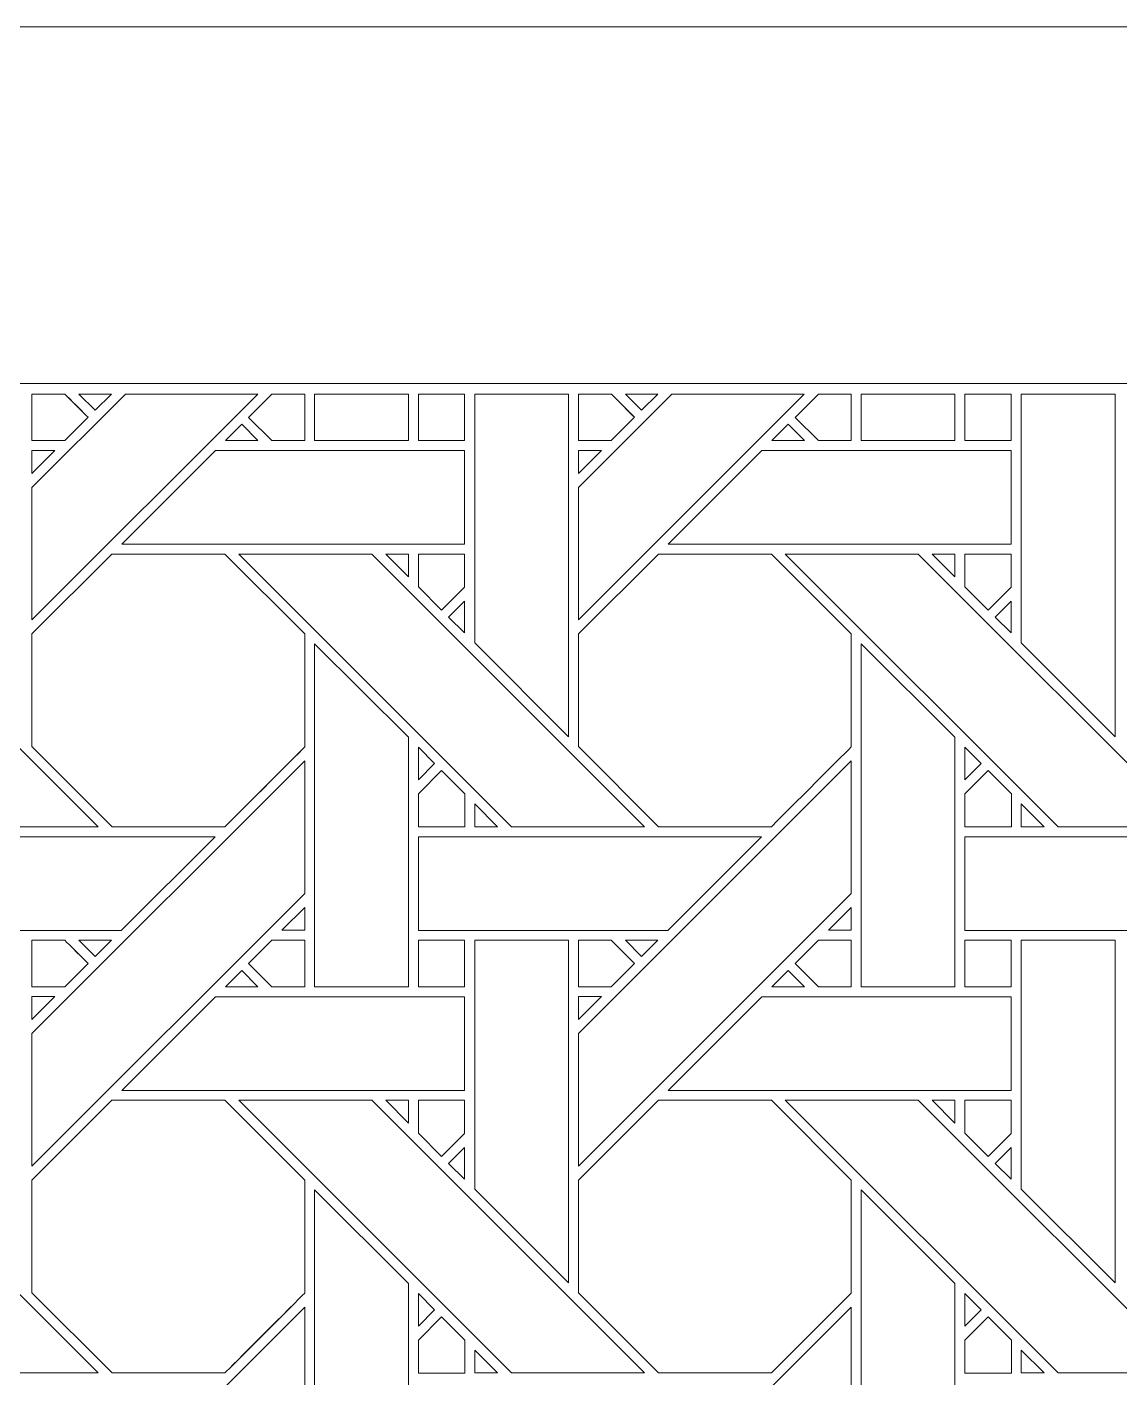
# Model space of a CAD drawing. Header units: inches. Extents: x 4.4 to 20.4, y 5.1 to 13.1.
# Drawn here: x 16.407 to 18.304, y 10.748 to 13.095 of the extents above; entities that cross this region are included whole.
import ezdxf

# ---------------------------------------------------------------- set-up
doc = ezdxf.new("R2010")
doc.units = ezdxf.units.IN
doc.header["$MEASUREMENT"] = 0
doc.layers.add('Design', color=7, linetype='Continuous', lineweight=0)

msp = doc.modelspace()

# ---------------------------------------------------------------- linework, layer by layer
at = {"layer": 'Design'}
for points, knots in [([(4.3829, 13.0948), (4.3829, 13.0948), (4.3829, 5.0948), (4.3829, 5.0948), (4.3829, 5.0948), (20.3829, 5.0948), (20.3829, 5.0948), (20.3829, 5.0948), (20.3829, 13.0948), (20.3829, 13.0948), (20.3829, 13.0948), (4.3829, 13.0948), (4.3829, 13.0948)], [0, 0, 0, 0, 1, 1, 1, 2, 2, 2, 3, 3, 3, 4, 4, 4, 4]), ([(5.0119, 5.7183), (5.0119, 5.7183), (19.7539, 5.7183), (19.7539, 5.7183), (19.7539, 5.7183), (19.7539, 12.4753), (19.7539, 12.4753), (19.7539, 12.4753), (5.0119, 12.4753), (5.0119, 12.4753), (5.0119, 12.4753), (5.0119, 5.7183), (5.0119, 5.7183)], [0, 0, 0, 0, 1, 1, 1, 2, 2, 2, 3, 3, 3, 4, 4, 4, 4]), ([(16.5127, 12.4169), (16.5127, 12.4169), (16.4723, 12.3765), (16.4723, 12.3765), (16.4723, 12.3765), (16.4153, 12.3765), (16.4153, 12.3765), (16.4153, 12.3765), (16.4153, 12.4572), (16.4153, 12.4572), (16.4153, 12.4572), (16.4724, 12.4572), (16.4724, 12.4572), (16.4776, 12.452), (16.5083, 12.4213), (16.5127, 12.4169)], [0, 0, 0, 0, 1, 1, 1, 2, 2, 2, 3, 3, 3, 4, 4, 4, 5, 5, 5, 5]), ([(16.4153, 12.2951), (16.4153, 12.2951), (16.5774, 12.4572), (16.5774, 12.4572), (16.5774, 12.4572), (16.8075, 12.4572), (16.8075, 12.4572), (16.8075, 12.4572), (16.4153, 12.065), (16.4153, 12.065), (16.4153, 12.065), (16.4153, 12.2951), (16.4153, 12.2951)], [0, 0, 0, 0, 1, 1, 1, 2, 2, 2, 3, 3, 3, 4, 4, 4, 4]), ([(16.4153, 12.4572), (16.4153, 12.4572), (16.4724, 12.4572), (16.4724, 12.4572), (16.4779, 12.4518), (16.5087, 12.4209), (16.5127, 12.4169), (16.5127, 12.4169), (16.4723, 12.3765), (16.4723, 12.3765), (16.4723, 12.3765), (16.4153, 12.3765), (16.4153, 12.3765), (16.4153, 12.3765), (16.4153, 12.4572), (16.4153, 12.4572)], [0, 0, 0, 0, 1, 1, 1, 2, 2, 2, 3, 3, 3, 4, 4, 4, 5, 5, 5, 5]), ([(16.5532, 12.4572), (16.5532, 12.4572), (16.5249, 12.429), (16.5249, 12.429), (16.5249, 12.429), (16.4967, 12.4572), (16.4967, 12.4572), (16.4967, 12.4572), (16.5532, 12.4572), (16.5532, 12.4572)], [0, 0, 0, 0, 1, 1, 1, 2, 2, 2, 3, 3, 3, 3]), ([(16.889, 12.4572), (16.889, 12.4572), (16.889, 12.3764), (16.889, 12.3764), (16.889, 12.3764), (16.8319, 12.3764), (16.8319, 12.3764), (16.8319, 12.3764), (16.7915, 12.4168), (16.7915, 12.4168), (16.7915, 12.4168), (16.8319, 12.4572), (16.8319, 12.4572), (16.8319, 12.4572), (16.889, 12.4572), (16.889, 12.4572)], [0, 0, 0, 0, 1, 1, 1, 2, 2, 2, 3, 3, 3, 4, 4, 4, 5, 5, 5, 5]), ([(16.889, 12.4572), (16.889, 12.4572), (16.889, 12.3764), (16.889, 12.3764), (16.889, 12.3764), (16.8319, 12.3764), (16.8319, 12.3764), (16.8319, 12.3764), (16.7915, 12.4168), (16.7915, 12.4168), (16.7915, 12.4168), (16.8319, 12.4572), (16.8319, 12.4572), (16.8319, 12.4572), (16.889, 12.4572), (16.889, 12.4572)], [0, 0, 0, 0, 1, 1, 1, 2, 2, 2, 3, 3, 3, 4, 4, 4, 5, 5, 5, 5]), ([(16.9061, 12.4572), (16.9061, 12.4572), (17.0689, 12.4572), (17.0689, 12.4572), (17.0689, 12.4572), (17.0689, 12.3764), (17.0689, 12.3764), (17.0689, 12.3764), (16.9061, 12.3764), (16.9061, 12.3764), (16.9061, 12.3764), (16.9061, 12.4572), (16.9061, 12.4572)], [0, 0, 0, 0, 1, 1, 1, 2, 2, 2, 3, 3, 3, 4, 4, 4, 4]), ([(17.1665, 12.3764), (17.1665, 12.3764), (17.0862, 12.3764), (17.0862, 12.3764), (17.0862, 12.3764), (17.0862, 12.4572), (17.0862, 12.4572), (17.0862, 12.4572), (17.1665, 12.4572), (17.1665, 12.4572), (17.1665, 12.4572), (17.1665, 12.3764), (17.1665, 12.3764)], [0, 0, 0, 0, 1, 1, 1, 2, 2, 2, 3, 3, 3, 4, 4, 4, 4]), ([(17.0862, 12.4572), (17.0862, 12.4572), (17.1665, 12.4572), (17.1665, 12.4572), (17.1665, 12.4572), (17.1665, 12.3764), (17.1665, 12.3764), (17.1665, 12.3764), (17.0862, 12.3764), (17.0862, 12.3764), (17.0862, 12.3764), (17.0862, 12.4572), (17.0862, 12.4572)], [0, 0, 0, 0, 1, 1, 1, 2, 2, 2, 3, 3, 3, 4, 4, 4, 4]), ([(17.184, 12.4572), (17.184, 12.4572), (17.3469, 12.4572), (17.3469, 12.4572), (17.3469, 12.4572), (17.3469, 11.8621), (17.3469, 11.8621), (17.3469, 11.8621), (17.184, 12.025), (17.184, 12.025), (17.184, 12.025), (17.184, 12.4572), (17.184, 12.4572)], [0, 0, 0, 0, 1, 1, 1, 2, 2, 2, 3, 3, 3, 4, 4, 4, 4]), ([(17.364, 12.2951), (17.364, 12.2951), (17.5262, 12.4572), (17.5262, 12.4572), (17.5262, 12.4572), (17.7562, 12.4572), (17.7562, 12.4572), (17.7562, 12.4572), (17.364, 12.065), (17.364, 12.065), (17.364, 12.065), (17.364, 12.2951), (17.364, 12.2951)], [0, 0, 0, 0, 1, 1, 1, 2, 2, 2, 3, 3, 3, 4, 4, 4, 4]), ([(17.4615, 12.4169), (17.4615, 12.4169), (17.421, 12.3765), (17.421, 12.3765), (17.421, 12.3765), (17.3641, 12.3765), (17.3641, 12.3765), (17.3641, 12.3765), (17.3641, 12.4572), (17.3641, 12.4572), (17.3641, 12.4572), (17.4212, 12.4572), (17.4212, 12.4572), (17.4264, 12.452), (17.457, 12.4213), (17.4615, 12.4169)], [0, 0, 0, 0, 1, 1, 1, 2, 2, 2, 3, 3, 3, 4, 4, 4, 5, 5, 5, 5]), ([(17.3641, 12.4572), (17.3641, 12.4572), (17.4212, 12.4572), (17.4212, 12.4572), (17.4265, 12.4519), (17.4573, 12.421), (17.4615, 12.4169), (17.4615, 12.4169), (17.421, 12.3765), (17.421, 12.3765), (17.421, 12.3765), (17.3641, 12.3765), (17.3641, 12.3765), (17.3641, 12.3765), (17.3641, 12.4572), (17.3641, 12.4572)], [0, 0, 0, 0, 1, 1, 1, 2, 2, 2, 3, 3, 3, 4, 4, 4, 5, 5, 5, 5]), ([(17.5019, 12.4572), (17.5019, 12.4572), (17.4736, 12.429), (17.4736, 12.429), (17.4736, 12.429), (17.4455, 12.4572), (17.4455, 12.4572), (17.4455, 12.4572), (17.5019, 12.4572), (17.5019, 12.4572)], [0, 0, 0, 0, 1, 1, 1, 2, 2, 2, 3, 3, 3, 3]), ([(17.8377, 12.4572), (17.8377, 12.4572), (17.8377, 12.3764), (17.8377, 12.3764), (17.8377, 12.3764), (17.7806, 12.3764), (17.7806, 12.3764), (17.7806, 12.3764), (17.7403, 12.4168), (17.7403, 12.4168), (17.7403, 12.4168), (17.7806, 12.4572), (17.7806, 12.4572), (17.7806, 12.4572), (17.8377, 12.4572), (17.8377, 12.4572)], [0, 0, 0, 0, 1, 1, 1, 2, 2, 2, 3, 3, 3, 4, 4, 4, 5, 5, 5, 5]), ([(17.8377, 12.4572), (17.8377, 12.4572), (17.8377, 12.3764), (17.8377, 12.3764), (17.8377, 12.3764), (17.7806, 12.3764), (17.7806, 12.3764), (17.7806, 12.3764), (17.7403, 12.4168), (17.7403, 12.4168), (17.7403, 12.4168), (17.7806, 12.4572), (17.7806, 12.4572), (17.7806, 12.4572), (17.8377, 12.4572), (17.8377, 12.4572)], [0, 0, 0, 0, 1, 1, 1, 2, 2, 2, 3, 3, 3, 4, 4, 4, 5, 5, 5, 5]), ([(17.8548, 12.4572), (17.8548, 12.4572), (18.0176, 12.4572), (18.0176, 12.4572), (18.0176, 12.4572), (18.0176, 12.3764), (18.0176, 12.3764), (18.0176, 12.3764), (17.8548, 12.3764), (17.8548, 12.3764), (17.8548, 12.3764), (17.8548, 12.4572), (17.8548, 12.4572)], [0, 0, 0, 0, 1, 1, 1, 2, 2, 2, 3, 3, 3, 4, 4, 4, 4]), ([(18.1152, 12.3764), (18.1152, 12.3764), (18.0349, 12.3764), (18.0349, 12.3764), (18.0349, 12.3764), (18.0349, 12.4572), (18.0349, 12.4572), (18.0349, 12.4572), (18.1152, 12.4572), (18.1152, 12.4572), (18.1152, 12.4572), (18.1152, 12.3764), (18.1152, 12.3764)], [0, 0, 0, 0, 1, 1, 1, 2, 2, 2, 3, 3, 3, 4, 4, 4, 4]), ([(18.0349, 12.4572), (18.0349, 12.4572), (18.1152, 12.4572), (18.1152, 12.4572), (18.1152, 12.4572), (18.1152, 12.3764), (18.1152, 12.3764), (18.1152, 12.3764), (18.0349, 12.3764), (18.0349, 12.3764), (18.0349, 12.3764), (18.0349, 12.4572), (18.0349, 12.4572)], [0, 0, 0, 0, 1, 1, 1, 2, 2, 2, 3, 3, 3, 4, 4, 4, 4]), ([(18.1327, 12.4572), (18.1327, 12.4572), (18.2956, 12.4572), (18.2956, 12.4572), (18.2956, 12.4572), (18.2956, 11.8621), (18.2956, 11.8621), (18.2956, 11.8621), (18.1327, 12.025), (18.1327, 12.025), (18.1327, 12.025), (18.1327, 12.4572), (18.1327, 12.4572)], [0, 0, 0, 0, 1, 1, 1, 2, 2, 2, 3, 3, 3, 4, 4, 4, 4]), ([(16.7511, 12.3764), (16.7511, 12.3764), (16.7794, 12.4047), (16.7794, 12.4047), (16.7794, 12.4047), (16.8076, 12.3764), (16.8076, 12.3764), (16.8076, 12.3764), (16.7511, 12.3764), (16.7511, 12.3764)], [0, 0, 0, 0, 1, 1, 1, 2, 2, 2, 3, 3, 3, 3]), ([(17.6999, 12.3764), (17.6999, 12.3764), (17.7281, 12.4047), (17.7281, 12.4047), (17.7281, 12.4047), (17.7564, 12.3764), (17.7564, 12.3764), (17.7564, 12.3764), (17.6999, 12.3764), (17.6999, 12.3764)], [0, 0, 0, 0, 1, 1, 1, 2, 2, 2, 3, 3, 3, 3]), ([(16.4153, 12.3593), (16.4153, 12.3593), (16.4551, 12.3593), (16.4551, 12.3593), (16.4551, 12.3593), (16.4153, 12.3195), (16.4153, 12.3195), (16.4153, 12.3195), (16.4153, 12.3593), (16.4153, 12.3593)], [0, 0, 0, 0, 1, 1, 1, 2, 2, 2, 3, 3, 3, 3]), ([(17.1664, 12.3593), (17.1664, 12.3593), (17.1664, 12.1965), (17.1664, 12.1965), (17.1664, 12.1965), (16.5711, 12.1965), (16.5711, 12.1965), (16.5711, 12.1965), (16.734, 12.3593), (16.734, 12.3593), (16.734, 12.3593), (17.1664, 12.3593), (17.1664, 12.3593)], [0, 0, 0, 0, 1, 1, 1, 2, 2, 2, 3, 3, 3, 4, 4, 4, 4]), ([(17.364, 12.3593), (17.364, 12.3593), (17.4039, 12.3593), (17.4039, 12.3593), (17.4039, 12.3593), (17.364, 12.3194), (17.364, 12.3194), (17.364, 12.3194), (17.364, 12.3593), (17.364, 12.3593)], [0, 0, 0, 0, 1, 1, 1, 2, 2, 2, 3, 3, 3, 3]), ([(18.1152, 12.3593), (18.1152, 12.3593), (18.1152, 12.1965), (18.1152, 12.1965), (18.1152, 12.1965), (17.5199, 12.1965), (17.5199, 12.1965), (17.5199, 12.1965), (17.6827, 12.3593), (17.6827, 12.3593), (17.6827, 12.3593), (18.1152, 12.3593), (18.1152, 12.3593)], [0, 0, 0, 0, 1, 1, 1, 2, 2, 2, 3, 3, 3, 4, 4, 4, 4]), ([(16.5303, 11.7057), (16.5303, 11.7057), (16.2993, 11.7057), (16.2993, 11.7057), (16.2993, 11.7057), (15.8257, 12.1793), (15.8257, 12.1793), (15.8257, 12.1793), (16.0567, 12.1793), (16.0567, 12.1793), (16.0567, 12.1793), (16.5303, 11.7057), (16.5303, 11.7057)], [0, 0, 0, 0, 1, 1, 1, 2, 2, 2, 3, 3, 3, 4, 4, 4, 4]), ([(16.7503, 11.7057), (16.7503, 11.7057), (16.5546, 11.7057), (16.5546, 11.7057), (16.5546, 11.7057), (16.4153, 11.845), (16.4153, 11.845), (16.4153, 11.845), (16.4153, 12.0406), (16.4153, 12.0406), (16.4153, 12.0406), (16.554, 12.1794), (16.554, 12.1794), (16.554, 12.1794), (16.7502, 12.1794), (16.7502, 12.1794), (16.7502, 12.1794), (16.889, 12.0406), (16.889, 12.0406), (16.889, 12.0406), (16.889, 11.8444), (16.889, 11.8444), (16.8712, 11.8265), (16.7593, 11.7147), (16.7503, 11.7057)], [0, 0, 0, 0, 1, 1, 1, 2, 2, 2, 3, 3, 3, 4, 4, 4, 5, 5, 5, 6, 6, 6, 7, 7, 7, 8, 8, 8, 8]), ([(16.7502, 12.1794), (16.7502, 12.1794), (16.889, 12.0406), (16.889, 12.0406), (16.889, 12.0406), (16.889, 11.8444), (16.889, 11.8444), (16.8713, 11.8266), (16.7594, 11.7148), (16.7503, 11.7057), (16.7503, 11.7057), (16.5546, 11.7057), (16.5546, 11.7057), (16.5546, 11.7057), (16.4153, 11.845), (16.4153, 11.845), (16.4153, 11.845), (16.4153, 12.0406), (16.4153, 12.0406), (16.4153, 12.0406), (16.554, 12.1794), (16.554, 12.1794), (16.554, 12.1794), (16.7502, 12.1794), (16.7502, 12.1794)], [0, 0, 0, 0, 1, 1, 1, 2, 2, 2, 3, 3, 3, 4, 4, 4, 5, 5, 5, 6, 6, 6, 7, 7, 7, 8, 8, 8, 8]), ([(17.479, 11.7057), (17.479, 11.7057), (17.248, 11.7057), (17.248, 11.7057), (17.248, 11.7057), (16.7745, 12.1793), (16.7745, 12.1793), (16.7745, 12.1793), (17.0054, 12.1793), (17.0054, 12.1793), (17.0054, 12.1793), (17.479, 11.7057), (17.479, 11.7057)], [0, 0, 0, 0, 1, 1, 1, 2, 2, 2, 3, 3, 3, 4, 4, 4, 4]), ([(17.0295, 12.1793), (17.0295, 12.1793), (17.069, 12.1793), (17.069, 12.1793), (17.069, 12.1793), (17.069, 12.1395), (17.069, 12.1395), (17.069, 12.1395), (17.0295, 12.1793), (17.0295, 12.1793)], [0, 0, 0, 0, 1, 1, 1, 2, 2, 2, 3, 3, 3, 3]), ([(17.0862, 12.1794), (17.0862, 12.1794), (17.1665, 12.1794), (17.1665, 12.1794), (17.1665, 12.1794), (17.1665, 12.1218), (17.1665, 12.1218), (17.1665, 12.1218), (17.1265, 12.0818), (17.1265, 12.0818), (17.1265, 12.0818), (17.0862, 12.1222), (17.0862, 12.1222), (17.0862, 12.1222), (17.0862, 12.1794), (17.0862, 12.1794)], [0, 0, 0, 0, 1, 1, 1, 2, 2, 2, 3, 3, 3, 4, 4, 4, 5, 5, 5, 5]), ([(17.1665, 12.1218), (17.1665, 12.1218), (17.1265, 12.0818), (17.1265, 12.0818), (17.1265, 12.0818), (17.0862, 12.1222), (17.0862, 12.1222), (17.0862, 12.1222), (17.0862, 12.1794), (17.0862, 12.1794), (17.0862, 12.1794), (17.1665, 12.1794), (17.1665, 12.1794), (17.1665, 12.1794), (17.1665, 12.1218), (17.1665, 12.1218)], [0, 0, 0, 0, 1, 1, 1, 2, 2, 2, 3, 3, 3, 4, 4, 4, 5, 5, 5, 5]), ([(17.699, 11.7057), (17.699, 11.7057), (17.5033, 11.7057), (17.5033, 11.7057), (17.5033, 11.7057), (17.3641, 11.845), (17.3641, 11.845), (17.3641, 11.845), (17.3641, 12.0406), (17.3641, 12.0406), (17.3641, 12.0406), (17.5028, 12.1794), (17.5028, 12.1794), (17.5028, 12.1794), (17.699, 12.1794), (17.699, 12.1794), (17.699, 12.1794), (17.8377, 12.0406), (17.8377, 12.0406), (17.8377, 12.0406), (17.8377, 11.8444), (17.8377, 11.8444), (17.8199, 11.8265), (17.708, 11.7147), (17.699, 11.7057)], [0, 0, 0, 0, 1, 1, 1, 2, 2, 2, 3, 3, 3, 4, 4, 4, 5, 5, 5, 6, 6, 6, 7, 7, 7, 8, 8, 8, 8]), ([(17.699, 12.1794), (17.699, 12.1794), (17.8377, 12.0406), (17.8377, 12.0406), (17.8377, 12.0406), (17.8377, 11.8444), (17.8377, 11.8444), (17.8201, 11.8266), (17.7081, 11.7148), (17.699, 11.7057), (17.699, 11.7057), (17.5033, 11.7057), (17.5033, 11.7057), (17.5033, 11.7057), (17.3641, 11.845), (17.3641, 11.845), (17.3641, 11.845), (17.3641, 12.0406), (17.3641, 12.0406), (17.3641, 12.0406), (17.5028, 12.1794), (17.5028, 12.1794), (17.5028, 12.1794), (17.699, 12.1794), (17.699, 12.1794)], [0, 0, 0, 0, 1, 1, 1, 2, 2, 2, 3, 3, 3, 4, 4, 4, 5, 5, 5, 6, 6, 6, 7, 7, 7, 8, 8, 8, 8]), ([(18.4278, 11.7057), (18.4278, 11.7057), (18.1968, 11.7057), (18.1968, 11.7057), (18.1968, 11.7057), (17.7232, 12.1793), (17.7232, 12.1793), (17.7232, 12.1793), (17.9541, 12.1793), (17.9541, 12.1793), (17.9541, 12.1793), (18.4278, 11.7057), (18.4278, 11.7057)], [0, 0, 0, 0, 1, 1, 1, 2, 2, 2, 3, 3, 3, 4, 4, 4, 4]), ([(17.9783, 12.1793), (17.9783, 12.1793), (18.0177, 12.1793), (18.0177, 12.1793), (18.0177, 12.1793), (18.0177, 12.1395), (18.0177, 12.1395), (18.0177, 12.1395), (17.9783, 12.1793), (17.9783, 12.1793)], [0, 0, 0, 0, 1, 1, 1, 2, 2, 2, 3, 3, 3, 3]), ([(18.0349, 12.1222), (18.0349, 12.1222), (18.0349, 12.1794), (18.0349, 12.1794), (18.0349, 12.1794), (18.1152, 12.1794), (18.1152, 12.1794), (18.1152, 12.1794), (18.1152, 12.1218), (18.1152, 12.1218), (18.1152, 12.1218), (18.0753, 12.0818), (18.0753, 12.0818), (18.0753, 12.0818), (18.0349, 12.1222), (18.0349, 12.1222)], [0, 0, 0, 0, 1, 1, 1, 2, 2, 2, 3, 3, 3, 4, 4, 4, 5, 5, 5, 5]), ([(18.1152, 12.1218), (18.1152, 12.1218), (18.0753, 12.0818), (18.0753, 12.0818), (18.0753, 12.0818), (18.0349, 12.1222), (18.0349, 12.1222), (18.0349, 12.1222), (18.0349, 12.1794), (18.0349, 12.1794), (18.0349, 12.1794), (18.1152, 12.1794), (18.1152, 12.1794), (18.1152, 12.1794), (18.1152, 12.1218), (18.1152, 12.1218)], [0, 0, 0, 0, 1, 1, 1, 2, 2, 2, 3, 3, 3, 4, 4, 4, 5, 5, 5, 5]), ([(17.1387, 12.0697), (17.1387, 12.0697), (17.1664, 12.0975), (17.1664, 12.0975), (17.1664, 12.0975), (17.1664, 12.0423), (17.1664, 12.0423), (17.1664, 12.0423), (17.1387, 12.0697), (17.1387, 12.0697)], [0, 0, 0, 0, 1, 1, 1, 2, 2, 2, 3, 3, 3, 3]), ([(18.0874, 12.0697), (18.0874, 12.0697), (18.1152, 12.0975), (18.1152, 12.0975), (18.1152, 12.0975), (18.1152, 12.0423), (18.1152, 12.0423), (18.1152, 12.0423), (18.0874, 12.0697), (18.0874, 12.0697)], [0, 0, 0, 0, 1, 1, 1, 2, 2, 2, 3, 3, 3, 3]), ([(16.9061, 11.4277), (16.9061, 11.4277), (16.9061, 12.0235), (16.9061, 12.0235), (16.9061, 12.0235), (17.0689, 11.8614), (17.0689, 11.8614), (17.0689, 11.8614), (17.0689, 11.4277), (17.0689, 11.4277), (17.0689, 11.4277), (16.9061, 11.4277), (16.9061, 11.4277)], [0, 0, 0, 0, 1, 1, 1, 2, 2, 2, 3, 3, 3, 4, 4, 4, 4]), ([(17.8548, 11.4277), (17.8548, 11.4277), (17.8548, 12.0235), (17.8548, 12.0235), (17.8548, 12.0235), (18.0176, 11.8614), (18.0176, 11.8614), (18.0176, 11.8614), (18.0176, 11.4277), (18.0176, 11.4277), (18.0176, 11.4277), (17.8548, 11.4277), (17.8548, 11.4277)], [0, 0, 0, 0, 1, 1, 1, 2, 2, 2, 3, 3, 3, 4, 4, 4, 4]), ([(17.0862, 11.7871), (17.0862, 11.7871), (17.0862, 11.8439), (17.0862, 11.8439), (17.0862, 11.8439), (17.1144, 11.8153), (17.1144, 11.8153), (17.1144, 11.8153), (17.0862, 11.7871), (17.0862, 11.7871)], [0, 0, 0, 0, 1, 1, 1, 2, 2, 2, 3, 3, 3, 3]), ([(18.0349, 11.7871), (18.0349, 11.7871), (18.0349, 11.8439), (18.0349, 11.8439), (18.0349, 11.8439), (18.0631, 11.8153), (18.0631, 11.8153), (18.0631, 11.8153), (18.0349, 11.7871), (18.0349, 11.7871)], [0, 0, 0, 0, 1, 1, 1, 2, 2, 2, 3, 3, 3, 3]), ([(16.889, 11.5899), (16.889, 11.5899), (16.4153, 11.1163), (16.4153, 11.1163), (16.4153, 11.1163), (16.4153, 11.3464), (16.4153, 11.3464), (16.4153, 11.3464), (16.889, 11.82), (16.889, 11.82), (16.889, 11.82), (16.889, 11.5899), (16.889, 11.5899)], [0, 0, 0, 0, 1, 1, 1, 2, 2, 2, 3, 3, 3, 4, 4, 4, 4]), ([(17.0862, 11.7055), (17.0862, 11.7055), (17.0862, 11.7628), (17.0862, 11.7628), (17.0862, 11.7628), (17.1265, 11.8031), (17.1265, 11.8031), (17.1265, 11.8031), (17.1669, 11.7628), (17.1669, 11.7628), (17.1669, 11.7628), (17.1669, 11.7055), (17.1669, 11.7055), (17.1669, 11.7055), (17.0862, 11.7055), (17.0862, 11.7055)], [0, 0, 0, 0, 1, 1, 1, 2, 2, 2, 3, 3, 3, 4, 4, 4, 5, 5, 5, 5]), ([(17.1265, 11.8031), (17.1265, 11.8031), (17.1669, 11.7628), (17.1669, 11.7628), (17.1669, 11.7628), (17.1669, 11.7055), (17.1669, 11.7055), (17.1669, 11.7055), (17.0862, 11.7055), (17.0862, 11.7055), (17.0862, 11.7055), (17.0862, 11.7628), (17.0862, 11.7628), (17.0862, 11.7628), (17.1265, 11.8031), (17.1265, 11.8031)], [0, 0, 0, 0, 1, 1, 1, 2, 2, 2, 3, 3, 3, 4, 4, 4, 5, 5, 5, 5]), ([(17.8377, 11.5899), (17.8377, 11.5899), (17.364, 11.1163), (17.364, 11.1163), (17.364, 11.1163), (17.364, 11.3464), (17.364, 11.3464), (17.364, 11.3464), (17.8377, 11.82), (17.8377, 11.82), (17.8377, 11.82), (17.8377, 11.5899), (17.8377, 11.5899)], [0, 0, 0, 0, 1, 1, 1, 2, 2, 2, 3, 3, 3, 4, 4, 4, 4]), ([(18.0349, 11.7055), (18.0349, 11.7055), (18.0349, 11.7628), (18.0349, 11.7628), (18.0349, 11.7628), (18.0753, 11.8031), (18.0753, 11.8031), (18.0753, 11.8031), (18.1156, 11.7628), (18.1156, 11.7628), (18.1156, 11.7628), (18.1156, 11.7055), (18.1156, 11.7055), (18.1156, 11.7055), (18.0349, 11.7055), (18.0349, 11.7055)], [0, 0, 0, 0, 1, 1, 1, 2, 2, 2, 3, 3, 3, 4, 4, 4, 5, 5, 5, 5]), ([(18.0753, 11.8031), (18.0753, 11.8031), (18.1156, 11.7628), (18.1156, 11.7628), (18.1156, 11.7628), (18.1156, 11.7055), (18.1156, 11.7055), (18.1156, 11.7055), (18.0349, 11.7055), (18.0349, 11.7055), (18.0349, 11.7055), (18.0349, 11.7628), (18.0349, 11.7628), (18.0349, 11.7628), (18.0753, 11.8031), (18.0753, 11.8031)], [0, 0, 0, 0, 1, 1, 1, 2, 2, 2, 3, 3, 3, 4, 4, 4, 5, 5, 5, 5]), ([(17.1841, 11.7057), (17.1841, 11.7057), (17.1841, 11.7455), (17.1841, 11.7455), (17.1841, 11.7455), (17.2238, 11.7057), (17.2238, 11.7057), (17.2238, 11.7057), (17.1841, 11.7057), (17.1841, 11.7057)], [0, 0, 0, 0, 1, 1, 1, 2, 2, 2, 3, 3, 3, 3]), ([(18.1328, 11.7057), (18.1328, 11.7057), (18.1328, 11.7455), (18.1328, 11.7455), (18.1328, 11.7455), (18.1725, 11.7057), (18.1725, 11.7057), (18.1725, 11.7057), (18.1328, 11.7057), (18.1328, 11.7057)], [0, 0, 0, 0, 1, 1, 1, 2, 2, 2, 3, 3, 3, 3]), ([(16.7332, 11.6884), (16.7332, 11.6884), (16.5704, 11.5257), (16.5704, 11.5257), (16.5704, 11.5257), (16.1375, 11.5257), (16.1375, 11.5257), (16.1375, 11.5257), (16.1375, 11.6884), (16.1375, 11.6884), (16.1375, 11.6884), (16.7332, 11.6884), (16.7332, 11.6884)], [0, 0, 0, 0, 1, 1, 1, 2, 2, 2, 3, 3, 3, 4, 4, 4, 4]), ([(17.6819, 11.6884), (17.6819, 11.6884), (17.5191, 11.5257), (17.5191, 11.5257), (17.5191, 11.5257), (17.0862, 11.5257), (17.0862, 11.5257), (17.0862, 11.5257), (17.0862, 11.6884), (17.0862, 11.6884), (17.0862, 11.6884), (17.6819, 11.6884), (17.6819, 11.6884)], [0, 0, 0, 0, 1, 1, 1, 2, 2, 2, 3, 3, 3, 4, 4, 4, 4]), ([(18.6306, 11.6884), (18.6306, 11.6884), (18.4679, 11.5257), (18.4679, 11.5257), (18.4679, 11.5257), (18.0349, 11.5257), (18.0349, 11.5257), (18.0349, 11.5257), (18.0349, 11.6884), (18.0349, 11.6884), (18.0349, 11.6884), (18.6306, 11.6884), (18.6306, 11.6884)], [0, 0, 0, 0, 1, 1, 1, 2, 2, 2, 3, 3, 3, 4, 4, 4, 4]), ([(16.889, 11.5258), (16.889, 11.5258), (16.8492, 11.5258), (16.8492, 11.5258), (16.8492, 11.5258), (16.889, 11.5655), (16.889, 11.5655), (16.889, 11.5655), (16.889, 11.5258), (16.889, 11.5258)], [0, 0, 0, 0, 1, 1, 1, 2, 2, 2, 3, 3, 3, 3]), ([(17.8377, 11.5258), (17.8377, 11.5258), (17.7979, 11.5258), (17.7979, 11.5258), (17.7979, 11.5258), (17.8377, 11.5655), (17.8377, 11.5655), (17.8377, 11.5655), (17.8377, 11.5258), (17.8377, 11.5258)], [0, 0, 0, 0, 1, 1, 1, 2, 2, 2, 3, 3, 3, 3]), ([(16.4153, 11.4277), (16.4153, 11.4277), (16.4153, 11.5085), (16.4153, 11.5085), (16.4153, 11.5085), (16.4724, 11.5085), (16.4724, 11.5085), (16.4775, 11.5034), (16.5083, 11.4726), (16.5127, 11.4681), (16.5127, 11.4681), (16.4723, 11.4277), (16.4723, 11.4277), (16.4723, 11.4277), (16.4153, 11.4277), (16.4153, 11.4277)], [0, 0, 0, 0, 1, 1, 1, 2, 2, 2, 3, 3, 3, 4, 4, 4, 5, 5, 5, 5]), ([(16.5127, 11.4681), (16.5127, 11.4681), (16.4723, 11.4277), (16.4723, 11.4277), (16.4723, 11.4277), (16.4153, 11.4277), (16.4153, 11.4277), (16.4153, 11.4277), (16.4153, 11.5085), (16.4153, 11.5085), (16.4153, 11.5085), (16.4724, 11.5085), (16.4724, 11.5085), (16.4777, 11.5032), (16.5085, 11.4724), (16.5127, 11.4681)], [0, 0, 0, 0, 1, 1, 1, 2, 2, 2, 3, 3, 3, 4, 4, 4, 5, 5, 5, 5]), ([(16.4967, 11.5085), (16.4967, 11.5085), (16.5532, 11.5085), (16.5532, 11.5085), (16.5532, 11.5085), (16.5249, 11.4803), (16.5249, 11.4803), (16.5249, 11.4803), (16.4967, 11.5085), (16.4967, 11.5085)], [0, 0, 0, 0, 1, 1, 1, 2, 2, 2, 3, 3, 3, 3]), ([(16.8319, 11.4277), (16.8319, 11.4277), (16.7915, 11.4681), (16.7915, 11.4681), (16.7915, 11.4681), (16.832, 11.5085), (16.832, 11.5085), (16.832, 11.5085), (16.889, 11.5085), (16.889, 11.5085), (16.889, 11.5085), (16.889, 11.4277), (16.889, 11.4277), (16.889, 11.4277), (16.8319, 11.4277), (16.8319, 11.4277)], [0, 0, 0, 0, 1, 1, 1, 2, 2, 2, 3, 3, 3, 4, 4, 4, 5, 5, 5, 5]), ([(16.889, 11.4277), (16.889, 11.4277), (16.8319, 11.4277), (16.8319, 11.4277), (16.8319, 11.4277), (16.7915, 11.4681), (16.7915, 11.4681), (16.7915, 11.4681), (16.832, 11.5085), (16.832, 11.5085), (16.832, 11.5085), (16.889, 11.5085), (16.889, 11.5085), (16.889, 11.5085), (16.889, 11.4277), (16.889, 11.4277)], [0, 0, 0, 0, 1, 1, 1, 2, 2, 2, 3, 3, 3, 4, 4, 4, 5, 5, 5, 5]), ([(17.0862, 11.4277), (17.0862, 11.4277), (17.0862, 11.5085), (17.0862, 11.5085), (17.0862, 11.5085), (17.1665, 11.5085), (17.1665, 11.5085), (17.1665, 11.5085), (17.1665, 11.4277), (17.1665, 11.4277), (17.1665, 11.4277), (17.0862, 11.4277), (17.0862, 11.4277)], [0, 0, 0, 0, 1, 1, 1, 2, 2, 2, 3, 3, 3, 4, 4, 4, 4]), ([(17.0862, 11.4277), (17.0862, 11.4277), (17.0862, 11.5085), (17.0862, 11.5085), (17.0862, 11.5085), (17.1665, 11.5085), (17.1665, 11.5085), (17.1665, 11.5085), (17.1665, 11.4277), (17.1665, 11.4277), (17.1665, 11.4277), (17.0862, 11.4277), (17.0862, 11.4277)], [0, 0, 0, 0, 1, 1, 1, 2, 2, 2, 3, 3, 3, 4, 4, 4, 4]), ([(17.184, 11.0763), (17.184, 11.0763), (17.184, 11.5085), (17.184, 11.5085), (17.184, 11.5085), (17.3469, 11.5085), (17.3469, 11.5085), (17.3469, 11.5085), (17.3469, 10.9133), (17.3469, 10.9133), (17.3469, 10.9133), (17.184, 11.0763), (17.184, 11.0763)], [0, 0, 0, 0, 1, 1, 1, 2, 2, 2, 3, 3, 3, 4, 4, 4, 4]), ([(17.3641, 11.4277), (17.3641, 11.4277), (17.3641, 11.5085), (17.3641, 11.5085), (17.3641, 11.5085), (17.4211, 11.5085), (17.4211, 11.5085), (17.4263, 11.5034), (17.457, 11.4726), (17.4615, 11.4681), (17.4615, 11.4681), (17.421, 11.4277), (17.421, 11.4277), (17.421, 11.4277), (17.3641, 11.4277), (17.3641, 11.4277)], [0, 0, 0, 0, 1, 1, 1, 2, 2, 2, 3, 3, 3, 4, 4, 4, 5, 5, 5, 5]), ([(17.4615, 11.4681), (17.4615, 11.4681), (17.421, 11.4277), (17.421, 11.4277), (17.421, 11.4277), (17.3641, 11.4277), (17.3641, 11.4277), (17.3641, 11.4277), (17.3641, 11.5085), (17.3641, 11.5085), (17.3641, 11.5085), (17.4211, 11.5085), (17.4211, 11.5085), (17.4263, 11.5034), (17.457, 11.4726), (17.4615, 11.4681)], [0, 0, 0, 0, 1, 1, 1, 2, 2, 2, 3, 3, 3, 4, 4, 4, 5, 5, 5, 5]), ([(17.4455, 11.5085), (17.4455, 11.5085), (17.5019, 11.5085), (17.5019, 11.5085), (17.5019, 11.5085), (17.4736, 11.4803), (17.4736, 11.4803), (17.4736, 11.4803), (17.4455, 11.5085), (17.4455, 11.5085)], [0, 0, 0, 0, 1, 1, 1, 2, 2, 2, 3, 3, 3, 3]), ([(17.7806, 11.4277), (17.7806, 11.4277), (17.7403, 11.4681), (17.7403, 11.4681), (17.7403, 11.4681), (17.7807, 11.5085), (17.7807, 11.5085), (17.7807, 11.5085), (17.8377, 11.5085), (17.8377, 11.5085), (17.8377, 11.5085), (17.8377, 11.4277), (17.8377, 11.4277), (17.8377, 11.4277), (17.7806, 11.4277), (17.7806, 11.4277)], [0, 0, 0, 0, 1, 1, 1, 2, 2, 2, 3, 3, 3, 4, 4, 4, 5, 5, 5, 5]), ([(17.8377, 11.4277), (17.8377, 11.4277), (17.7806, 11.4277), (17.7806, 11.4277), (17.7806, 11.4277), (17.7403, 11.4681), (17.7403, 11.4681), (17.7403, 11.4681), (17.7807, 11.5085), (17.7807, 11.5085), (17.7807, 11.5085), (17.8377, 11.5085), (17.8377, 11.5085), (17.8377, 11.5085), (17.8377, 11.4277), (17.8377, 11.4277)], [0, 0, 0, 0, 1, 1, 1, 2, 2, 2, 3, 3, 3, 4, 4, 4, 5, 5, 5, 5]), ([(18.0349, 11.4277), (18.0349, 11.4277), (18.0349, 11.5085), (18.0349, 11.5085), (18.0349, 11.5085), (18.1152, 11.5085), (18.1152, 11.5085), (18.1152, 11.5085), (18.1152, 11.4277), (18.1152, 11.4277), (18.1152, 11.4277), (18.0349, 11.4277), (18.0349, 11.4277)], [0, 0, 0, 0, 1, 1, 1, 2, 2, 2, 3, 3, 3, 4, 4, 4, 4]), ([(18.0349, 11.4277), (18.0349, 11.4277), (18.0349, 11.5085), (18.0349, 11.5085), (18.0349, 11.5085), (18.1152, 11.5085), (18.1152, 11.5085), (18.1152, 11.5085), (18.1152, 11.4277), (18.1152, 11.4277), (18.1152, 11.4277), (18.0349, 11.4277), (18.0349, 11.4277)], [0, 0, 0, 0, 1, 1, 1, 2, 2, 2, 3, 3, 3, 4, 4, 4, 4]), ([(18.1327, 11.0763), (18.1327, 11.0763), (18.1327, 11.5085), (18.1327, 11.5085), (18.1327, 11.5085), (18.2956, 11.5085), (18.2956, 11.5085), (18.2956, 11.5085), (18.2956, 10.9133), (18.2956, 10.9133), (18.2956, 10.9133), (18.1327, 11.0763), (18.1327, 11.0763)], [0, 0, 0, 0, 1, 1, 1, 2, 2, 2, 3, 3, 3, 4, 4, 4, 4]), ([(16.7511, 11.4277), (16.7511, 11.4277), (16.7794, 11.4559), (16.7794, 11.4559), (16.7794, 11.4559), (16.8076, 11.4277), (16.8076, 11.4277), (16.8076, 11.4277), (16.7511, 11.4277), (16.7511, 11.4277)], [0, 0, 0, 0, 1, 1, 1, 2, 2, 2, 3, 3, 3, 3]), ([(17.6999, 11.4277), (17.6999, 11.4277), (17.7281, 11.4559), (17.7281, 11.4559), (17.7281, 11.4559), (17.7564, 11.4277), (17.7564, 11.4277), (17.7564, 11.4277), (17.6999, 11.4277), (17.6999, 11.4277)], [0, 0, 0, 0, 1, 1, 1, 2, 2, 2, 3, 3, 3, 3]), ([(16.4551, 11.4106), (16.4551, 11.4106), (16.4153, 11.3707), (16.4153, 11.3707), (16.4153, 11.3707), (16.4153, 11.4106), (16.4153, 11.4106), (16.4153, 11.4106), (16.4551, 11.4106), (16.4551, 11.4106)], [0, 0, 0, 0, 1, 1, 1, 2, 2, 2, 3, 3, 3, 3]), ([(17.1664, 11.4105), (17.1664, 11.4105), (17.1664, 11.2477), (17.1664, 11.2477), (17.1664, 11.2477), (16.5711, 11.2477), (16.5711, 11.2477), (16.5711, 11.2477), (16.734, 11.4105), (16.734, 11.4105), (16.734, 11.4105), (17.1664, 11.4105), (17.1664, 11.4105)], [0, 0, 0, 0, 1, 1, 1, 2, 2, 2, 3, 3, 3, 4, 4, 4, 4]), ([(17.4039, 11.4106), (17.4039, 11.4106), (17.364, 11.3707), (17.364, 11.3707), (17.364, 11.3707), (17.364, 11.4106), (17.364, 11.4106), (17.364, 11.4106), (17.4039, 11.4106), (17.4039, 11.4106)], [0, 0, 0, 0, 1, 1, 1, 2, 2, 2, 3, 3, 3, 3]), ([(18.1152, 11.4105), (18.1152, 11.4105), (18.1152, 11.2477), (18.1152, 11.2477), (18.1152, 11.2477), (17.5199, 11.2477), (17.5199, 11.2477), (17.5199, 11.2477), (17.6827, 11.4105), (17.6827, 11.4105), (17.6827, 11.4105), (18.1152, 11.4105), (18.1152, 11.4105)], [0, 0, 0, 0, 1, 1, 1, 2, 2, 2, 3, 3, 3, 4, 4, 4, 4]), ([(16.5303, 10.7569), (16.5303, 10.7569), (16.2993, 10.7569), (16.2993, 10.7569), (16.2993, 10.7569), (15.8257, 11.2306), (15.8257, 11.2306), (15.8257, 11.2306), (16.0567, 11.2306), (16.0567, 11.2306), (16.0567, 11.2306), (16.5303, 10.7569), (16.5303, 10.7569)], [0, 0, 0, 0, 1, 1, 1, 2, 2, 2, 3, 3, 3, 4, 4, 4, 4]), ([(16.7503, 10.757), (16.7503, 10.757), (16.5546, 10.757), (16.5546, 10.757), (16.5546, 10.757), (16.4153, 10.8962), (16.4153, 10.8962), (16.4153, 10.8962), (16.4153, 11.0919), (16.4153, 11.0919), (16.4153, 11.0919), (16.554, 11.2306), (16.554, 11.2306), (16.554, 11.2306), (16.7502, 11.2306), (16.7502, 11.2306), (16.7502, 11.2306), (16.889, 11.0919), (16.889, 11.0919), (16.889, 11.0919), (16.889, 10.8957), (16.889, 10.8957), (16.8712, 10.8777), (16.7593, 10.766), (16.7503, 10.757)], [0, 0, 0, 0, 1, 1, 1, 2, 2, 2, 3, 3, 3, 4, 4, 4, 5, 5, 5, 6, 6, 6, 7, 7, 7, 8, 8, 8, 8]), ([(16.889, 11.0919), (16.889, 11.0919), (16.889, 10.8957), (16.889, 10.8957), (16.8709, 10.8774), (16.759, 10.7658), (16.7503, 10.757), (16.7503, 10.757), (16.5546, 10.757), (16.5546, 10.757), (16.5546, 10.757), (16.4153, 10.8962), (16.4153, 10.8962), (16.4153, 10.8962), (16.4153, 11.0919), (16.4153, 11.0919), (16.4153, 11.0919), (16.554, 11.2306), (16.554, 11.2306), (16.554, 11.2306), (16.7502, 11.2306), (16.7502, 11.2306), (16.7502, 11.2306), (16.889, 11.0919), (16.889, 11.0919)], [0, 0, 0, 0, 1, 1, 1, 2, 2, 2, 3, 3, 3, 4, 4, 4, 5, 5, 5, 6, 6, 6, 7, 7, 7, 8, 8, 8, 8]), ([(17.479, 10.7569), (17.479, 10.7569), (17.248, 10.7569), (17.248, 10.7569), (17.248, 10.7569), (16.7745, 11.2306), (16.7745, 11.2306), (16.7745, 11.2306), (17.0054, 11.2306), (17.0054, 11.2306), (17.0054, 11.2306), (17.479, 10.7569), (17.479, 10.7569)], [0, 0, 0, 0, 1, 1, 1, 2, 2, 2, 3, 3, 3, 4, 4, 4, 4]), ([(17.0295, 11.2306), (17.0295, 11.2306), (17.069, 11.2306), (17.069, 11.2306), (17.069, 11.2306), (17.069, 11.1908), (17.069, 11.1908), (17.069, 11.1908), (17.0295, 11.2306), (17.0295, 11.2306)], [0, 0, 0, 0, 1, 1, 1, 2, 2, 2, 3, 3, 3, 3]), ([(17.1665, 11.2306), (17.1665, 11.2306), (17.1665, 11.173), (17.1665, 11.173), (17.1665, 11.173), (17.1265, 11.1331), (17.1265, 11.1331), (17.1265, 11.1331), (17.0862, 11.1734), (17.0862, 11.1734), (17.0862, 11.1734), (17.0862, 11.2306), (17.0862, 11.2306), (17.0862, 11.2306), (17.1665, 11.2306), (17.1665, 11.2306)], [0, 0, 0, 0, 1, 1, 1, 2, 2, 2, 3, 3, 3, 4, 4, 4, 5, 5, 5, 5]), ([(17.1265, 11.1331), (17.1265, 11.1331), (17.0862, 11.1734), (17.0862, 11.1734), (17.0862, 11.1734), (17.0862, 11.2306), (17.0862, 11.2306), (17.0862, 11.2306), (17.1665, 11.2306), (17.1665, 11.2306), (17.1665, 11.2306), (17.1665, 11.173), (17.1665, 11.173), (17.1665, 11.173), (17.1265, 11.1331), (17.1265, 11.1331)], [0, 0, 0, 0, 1, 1, 1, 2, 2, 2, 3, 3, 3, 4, 4, 4, 5, 5, 5, 5]), ([(17.699, 10.757), (17.699, 10.757), (17.5033, 10.757), (17.5033, 10.757), (17.5033, 10.757), (17.3641, 10.8962), (17.3641, 10.8962), (17.3641, 10.8962), (17.3641, 11.0919), (17.3641, 11.0919), (17.3641, 11.0919), (17.5028, 11.2306), (17.5028, 11.2306), (17.5028, 11.2306), (17.699, 11.2306), (17.699, 11.2306), (17.699, 11.2306), (17.8377, 11.0919), (17.8377, 11.0919), (17.8377, 11.0919), (17.8377, 10.8957), (17.8377, 10.8957), (17.8199, 10.8777), (17.708, 10.766), (17.699, 10.757)], [0, 0, 0, 0, 1, 1, 1, 2, 2, 2, 3, 3, 3, 4, 4, 4, 5, 5, 5, 6, 6, 6, 7, 7, 7, 8, 8, 8, 8]), ([(17.8377, 11.0919), (17.8377, 11.0919), (17.8377, 10.8957), (17.8377, 10.8957), (17.8199, 10.8777), (17.708, 10.766), (17.699, 10.757), (17.699, 10.757), (17.5033, 10.757), (17.5033, 10.757), (17.5033, 10.757), (17.3641, 10.8962), (17.3641, 10.8962), (17.3641, 10.8962), (17.3641, 11.0919), (17.3641, 11.0919), (17.3641, 11.0919), (17.5028, 11.2306), (17.5028, 11.2306), (17.5028, 11.2306), (17.699, 11.2306), (17.699, 11.2306), (17.699, 11.2306), (17.8377, 11.0919), (17.8377, 11.0919)], [0, 0, 0, 0, 1, 1, 1, 2, 2, 2, 3, 3, 3, 4, 4, 4, 5, 5, 5, 6, 6, 6, 7, 7, 7, 8, 8, 8, 8]), ([(18.4278, 10.7569), (18.4278, 10.7569), (18.1968, 10.7569), (18.1968, 10.7569), (18.1968, 10.7569), (17.7232, 11.2306), (17.7232, 11.2306), (17.7232, 11.2306), (17.9541, 11.2306), (17.9541, 11.2306), (17.9541, 11.2306), (18.4278, 10.7569), (18.4278, 10.7569)], [0, 0, 0, 0, 1, 1, 1, 2, 2, 2, 3, 3, 3, 4, 4, 4, 4]), ([(17.9783, 11.2306), (17.9783, 11.2306), (18.0177, 11.2306), (18.0177, 11.2306), (18.0177, 11.2306), (18.0177, 11.1908), (18.0177, 11.1908), (18.0177, 11.1908), (17.9783, 11.2306), (17.9783, 11.2306)], [0, 0, 0, 0, 1, 1, 1, 2, 2, 2, 3, 3, 3, 3]), ([(18.0349, 11.1734), (18.0349, 11.1734), (18.0349, 11.2306), (18.0349, 11.2306), (18.0349, 11.2306), (18.1152, 11.2306), (18.1152, 11.2306), (18.1152, 11.2306), (18.1152, 11.173), (18.1152, 11.173), (18.1152, 11.173), (18.0753, 11.1331), (18.0753, 11.1331), (18.0753, 11.1331), (18.0349, 11.1734), (18.0349, 11.1734)], [0, 0, 0, 0, 1, 1, 1, 2, 2, 2, 3, 3, 3, 4, 4, 4, 5, 5, 5, 5]), ([(18.0753, 11.1331), (18.0753, 11.1331), (18.0349, 11.1734), (18.0349, 11.1734), (18.0349, 11.1734), (18.0349, 11.2306), (18.0349, 11.2306), (18.0349, 11.2306), (18.1152, 11.2306), (18.1152, 11.2306), (18.1152, 11.2306), (18.1152, 11.173), (18.1152, 11.173), (18.1152, 11.173), (18.0753, 11.1331), (18.0753, 11.1331)], [0, 0, 0, 0, 1, 1, 1, 2, 2, 2, 3, 3, 3, 4, 4, 4, 5, 5, 5, 5]), ([(17.1664, 11.1488), (17.1664, 11.1488), (17.1664, 11.0936), (17.1664, 11.0936), (17.1664, 11.0936), (17.1387, 11.121), (17.1387, 11.121), (17.1387, 11.121), (17.1664, 11.1488), (17.1664, 11.1488)], [0, 0, 0, 0, 1, 1, 1, 2, 2, 2, 3, 3, 3, 3]), ([(18.1152, 11.1488), (18.1152, 11.1488), (18.1152, 11.0936), (18.1152, 11.0936), (18.1152, 11.0936), (18.0874, 11.121), (18.0874, 11.121), (18.0874, 11.121), (18.1152, 11.1488), (18.1152, 11.1488)], [0, 0, 0, 0, 1, 1, 1, 2, 2, 2, 3, 3, 3, 3]), ([(16.9061, 10.4789), (16.9061, 10.4789), (16.9061, 11.0748), (16.9061, 11.0748), (16.9061, 11.0748), (17.0689, 10.9126), (17.0689, 10.9126), (17.0689, 10.9126), (17.0689, 10.4789), (17.0689, 10.4789), (17.0689, 10.4789), (16.9061, 10.4789), (16.9061, 10.4789)], [0, 0, 0, 0, 1, 1, 1, 2, 2, 2, 3, 3, 3, 4, 4, 4, 4]), ([(17.8548, 10.4789), (17.8548, 10.4789), (17.8548, 11.0748), (17.8548, 11.0748), (17.8548, 11.0748), (18.0176, 10.9126), (18.0176, 10.9126), (18.0176, 10.9126), (18.0176, 10.4789), (18.0176, 10.4789), (18.0176, 10.4789), (17.8548, 10.4789), (17.8548, 10.4789)], [0, 0, 0, 0, 1, 1, 1, 2, 2, 2, 3, 3, 3, 4, 4, 4, 4]), ([(17.0862, 10.8384), (17.0862, 10.8384), (17.0862, 10.8951), (17.0862, 10.8951), (17.0862, 10.8951), (17.1144, 10.8666), (17.1144, 10.8666), (17.1144, 10.8666), (17.0862, 10.8384), (17.0862, 10.8384)], [0, 0, 0, 0, 1, 1, 1, 2, 2, 2, 3, 3, 3, 3]), ([(18.0349, 10.8384), (18.0349, 10.8384), (18.0349, 10.8951), (18.0349, 10.8951), (18.0349, 10.8951), (18.0631, 10.8666), (18.0631, 10.8666), (18.0631, 10.8666), (18.0349, 10.8384), (18.0349, 10.8384)], [0, 0, 0, 0, 1, 1, 1, 2, 2, 2, 3, 3, 3, 3]), ([(16.889, 10.6412), (16.889, 10.6412), (16.4153, 10.1675), (16.4153, 10.1675), (16.4153, 10.1675), (16.4153, 10.3976), (16.4153, 10.3976), (16.4153, 10.3976), (16.889, 10.8712), (16.889, 10.8712), (16.889, 10.8712), (16.889, 10.6412), (16.889, 10.6412)], [0, 0, 0, 0, 1, 1, 1, 2, 2, 2, 3, 3, 3, 4, 4, 4, 4]), ([(17.8377, 10.6412), (17.8377, 10.6412), (17.364, 10.1675), (17.364, 10.1675), (17.364, 10.1675), (17.364, 10.3976), (17.364, 10.3976), (17.364, 10.3976), (17.8377, 10.8712), (17.8377, 10.8712), (17.8377, 10.8712), (17.8377, 10.6412), (17.8377, 10.6412)], [0, 0, 0, 0, 1, 1, 1, 2, 2, 2, 3, 3, 3, 4, 4, 4, 4]), ([(17.0862, 10.7567), (17.0862, 10.7567), (17.0862, 10.814), (17.0862, 10.814), (17.0862, 10.814), (17.1265, 10.8544), (17.1265, 10.8544), (17.1265, 10.8544), (17.1669, 10.814), (17.1669, 10.814), (17.1669, 10.814), (17.1669, 10.7567), (17.1669, 10.7567), (17.1669, 10.7567), (17.0862, 10.7567), (17.0862, 10.7567)], [0, 0, 0, 0, 1, 1, 1, 2, 2, 2, 3, 3, 3, 4, 4, 4, 5, 5, 5, 5]), ([(17.1265, 10.8544), (17.1265, 10.8544), (17.1669, 10.814), (17.1669, 10.814), (17.1669, 10.814), (17.1669, 10.7567), (17.1669, 10.7567), (17.1669, 10.7567), (17.0862, 10.7567), (17.0862, 10.7567), (17.0862, 10.7567), (17.0862, 10.814), (17.0862, 10.814), (17.0862, 10.814), (17.1265, 10.8544), (17.1265, 10.8544)], [0, 0, 0, 0, 1, 1, 1, 2, 2, 2, 3, 3, 3, 4, 4, 4, 5, 5, 5, 5]), ([(18.0349, 10.7567), (18.0349, 10.7567), (18.0349, 10.814), (18.0349, 10.814), (18.0349, 10.814), (18.0753, 10.8544), (18.0753, 10.8544), (18.0753, 10.8544), (18.1156, 10.814), (18.1156, 10.814), (18.1156, 10.814), (18.1156, 10.7567), (18.1156, 10.7567), (18.1156, 10.7567), (18.0349, 10.7567), (18.0349, 10.7567)], [0, 0, 0, 0, 1, 1, 1, 2, 2, 2, 3, 3, 3, 4, 4, 4, 5, 5, 5, 5]), ([(18.0753, 10.8544), (18.0753, 10.8544), (18.1156, 10.814), (18.1156, 10.814), (18.1156, 10.814), (18.1156, 10.7567), (18.1156, 10.7567), (18.1156, 10.7567), (18.0349, 10.7567), (18.0349, 10.7567), (18.0349, 10.7567), (18.0349, 10.814), (18.0349, 10.814), (18.0349, 10.814), (18.0753, 10.8544), (18.0753, 10.8544)], [0, 0, 0, 0, 1, 1, 1, 2, 2, 2, 3, 3, 3, 4, 4, 4, 5, 5, 5, 5]), ([(17.1841, 10.7569), (17.1841, 10.7569), (17.1841, 10.7967), (17.1841, 10.7967), (17.1841, 10.7967), (17.2238, 10.7569), (17.2238, 10.7569), (17.2238, 10.7569), (17.1841, 10.7569), (17.1841, 10.7569)], [0, 0, 0, 0, 1, 1, 1, 2, 2, 2, 3, 3, 3, 3]), ([(18.1328, 10.7569), (18.1328, 10.7569), (18.1328, 10.7967), (18.1328, 10.7967), (18.1328, 10.7967), (18.1725, 10.7569), (18.1725, 10.7569), (18.1725, 10.7569), (18.1328, 10.7569), (18.1328, 10.7569)], [0, 0, 0, 0, 1, 1, 1, 2, 2, 2, 3, 3, 3, 3])]:
    msp.add_open_spline(points, degree=3, knots=knots, dxfattribs=at)

doc.saveas('drawing.dxf')
